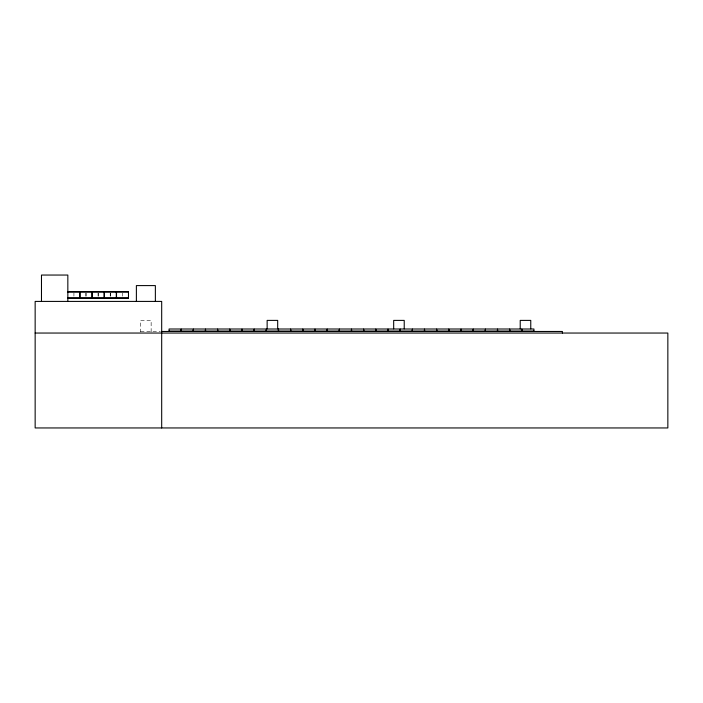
<?xml version="1.0" encoding="UTF-8"?>
<svg xmlns="http://www.w3.org/2000/svg" width="703" height="703" viewBox="0 0 703 703"><rect width="100%" height="100%" fill="white"/><g stroke="black" fill="none" stroke-linecap="round" stroke-linejoin="round"><path stroke-width="0.53" stroke-dasharray="3.52 2.64" d="M140.6 331.464L160.372 331.464M151.145 331.992L151.145 320.392L140.6 320.392L140.6 331.992M122.392 293.063L122.392 296.174M110.433 293.063L110.433 296.174M110.222 293.063L110.222 296.174M98.262 293.063L98.262 296.174M98.051 293.063L98.051 296.174M86.091 293.063L86.091 296.174M85.88 293.063L85.88 296.174M73.92 293.063L73.92 296.174"/><path stroke-width="1.05" d="M67.84 291.675L128.473 291.675L128.473 298.248L67.84 298.248M67.84 292.026L128.473 292.026M67.84 297.887L128.473 297.887M169.072 331.095L181.031 331.095M181.242 331.095L193.202 331.095M193.413 331.095L205.364 331.095M205.575 331.095L217.535 331.095M217.745 331.095L229.705 331.095M229.916 331.095L241.876 331.095M242.087 331.095L254.047 331.095M254.258 331.095L266.209 331.095M266.419 331.095L278.379 331.095M278.59 331.095L290.55 331.095M290.761 331.095L302.721 331.095M302.931 331.095L314.891 331.095M315.102 331.095L327.053 331.095M327.264 331.095L339.224 331.095M339.435 331.095L351.395 331.095M351.605 331.095L363.565 331.095M363.776 331.095L375.736 331.095M375.947 331.095L387.898 331.095M388.109 331.095L400.069 331.095M400.279 331.095L412.239 331.095M412.45 331.095L424.41 331.095M424.621 331.095L436.581 331.095M436.791 331.095L448.742 331.095M448.953 331.095L460.913 331.095M461.124 331.095L473.084 331.095M473.295 331.095L485.255 331.095M485.465 331.095L497.425 331.095M497.636 331.095L509.587 331.095M509.798 331.095L521.758 331.095M521.969 331.095L533.928 331.095M161.47 331.464L562.4 331.464L562.4 333.046M35.15 333.046L667.85 333.046L667.85 427.951L35.15 427.951L35.15 301.411L161.69 301.411L161.69 427.951M533.928 331.464L533.928 329.004L521.969 329.004L521.969 331.464M530.765 328.828L530.765 320.392L520.22 320.392L520.22 328.828M521.758 331.464L521.758 329.004L509.798 329.004L509.798 331.464M509.587 331.464L509.587 329.004L497.636 329.004L497.636 331.464M497.425 331.464L497.425 329.004L485.465 329.004L485.465 331.464M485.255 331.464L485.255 329.004L473.295 329.004L473.295 331.464M473.084 331.464L473.084 329.004L461.124 329.004L461.124 331.464M460.913 331.464L460.913 329.004L448.953 329.004L448.953 331.464M448.742 331.464L448.742 329.004L436.791 329.004L436.791 331.464M436.581 331.464L436.581 329.004L424.621 329.004L424.621 331.464M424.41 331.464L424.41 329.004L412.45 329.004L412.45 331.464M412.239 331.464L412.239 329.004L400.279 329.004L400.279 331.464M404.225 328.828L404.225 320.392L393.68 320.392L393.68 328.828M400.069 331.464L400.069 329.004L388.109 329.004L388.109 331.464M387.898 331.464L387.898 329.004L375.947 329.004L375.947 331.464M375.736 331.464L375.736 329.004L363.776 329.004L363.776 331.464M363.565 331.464L363.565 329.004L351.605 329.004L351.605 331.464M351.395 331.464L351.395 329.004L339.435 329.004L339.435 331.464M339.224 331.464L339.224 329.004L327.264 329.004L327.264 331.464M327.053 331.464L327.053 329.004L315.102 329.004L315.102 331.464M314.891 331.464L314.891 329.004L302.931 329.004L302.931 331.464M302.721 331.464L302.721 329.004L290.761 329.004L290.761 331.464M290.55 331.464L290.55 329.004L278.59 329.004L278.59 331.464M278.379 331.464L278.379 329.004L266.419 329.004L266.419 331.464M277.685 328.828L277.685 320.392L267.14 320.392L267.14 328.828M266.209 331.464L266.209 329.004L254.258 329.004L254.258 331.464M254.047 331.464L254.047 329.004L242.087 329.004L242.087 331.464M241.876 331.464L241.876 329.004L229.916 329.004L229.916 331.464M229.705 331.464L229.705 329.004L217.745 329.004L217.745 331.464M217.535 331.464L217.535 329.004L205.575 329.004L205.575 331.464M205.364 331.464L205.364 329.004L193.413 329.004L193.413 331.464M193.202 331.464L193.202 329.004L181.242 329.004L181.242 331.464M181.031 331.464L181.031 329.004L169.072 329.004L169.072 331.464M155.363 301.411L155.363 285.594L136.382 285.594L136.382 301.411M116.513 291.675L116.513 298.248M116.303 291.675L116.303 298.248M104.343 291.675L104.343 298.248M104.132 291.675L104.132 298.248M92.181 291.675L92.181 298.248M91.97 291.675L91.97 298.248M80.01 291.675L80.01 298.248M79.799 291.675L79.799 298.248M67.84 301.411L67.84 275.049L41.477 275.049L41.477 301.411"/></g></svg>
